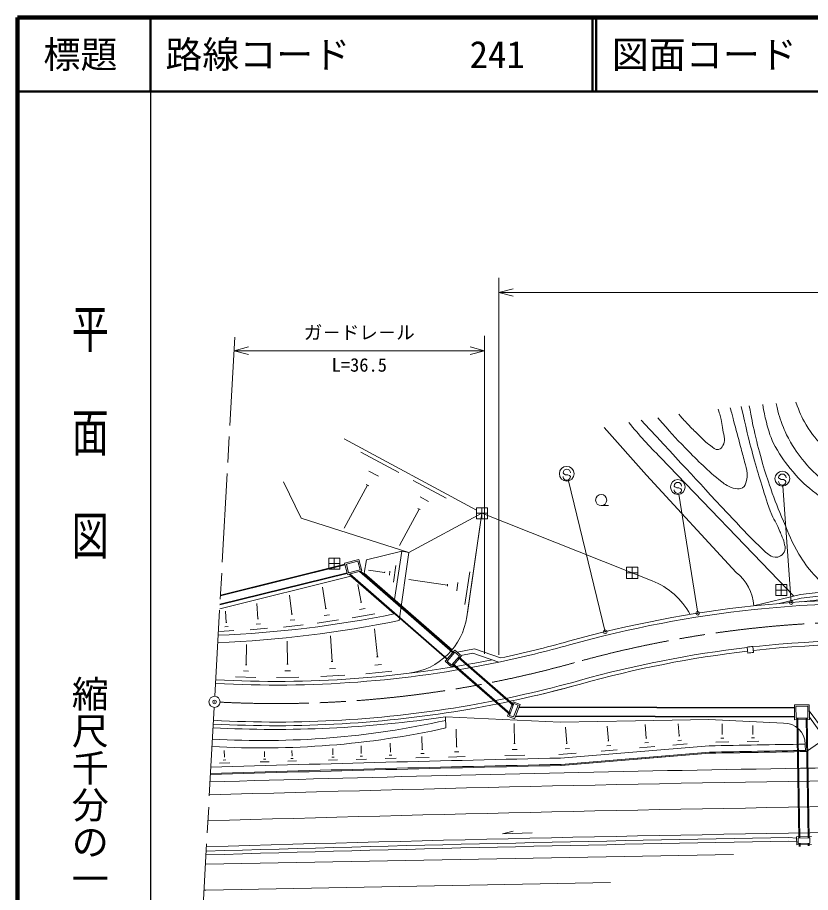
# Model space of a CAD drawing. Units: millimetres, scale not verified. Extents: x 40000 to 680000, y 20000 to 380000.
# Drawn here: x 40000 to 147249, y 261623 to 380000 of the extents above; entities that cross this region are included whole.
import ezdxf
from ezdxf.enums import TextEntityAlignment as Align

# ---------------------------------------------------------------- set-up
doc = ezdxf.new("R2010")
doc.units = ezdxf.units.MM
doc.header["$LTSCALE"] = 1000
doc.header["$PDMODE"] = 32
doc.header["$PDSIZE"] = 500
doc.linetypes.add('CHAIN', pattern=[18.5, 12, -1.5, 3.5, -1.5])
for name, color, linetype, lineweight in [('M-BGD', 7, 'Continuous', 13), ('M-BMK', 2, 'CHAIN', 13), ('M-BMK-SRVR', 3, 'Continuous', 13), ('M-STR-HTXT', 7, 'Continuous', 13), ('M-STR-STRC', 7, 'Continuous', 13), ('M-TTL', 2, 'Continuous', 140), ('M-TTL-BAND', 7, 'Continuous', 25), ('M-TTL-LINE', 7, 'Continuous', 50), ('M-TTL-TXT', 7, 'Continuous', 13)]:
    doc.layers.add(name, color=color, linetype=linetype, lineweight=lineweight)
doc.styles.add('@ＭＳ ゴシック', font='')
doc.styles.add('ＭＳ ゴシック', font='')
doc.styles.get('@ＭＳ ゴシック').set_extended_font_data('@MS Gothic')
doc.styles.get('ＭＳ ゴシック').set_extended_font_data('MS Gothic')

msp = doc.modelspace()

# ---------------------------------------------------------------- linework, layer by layer
at = {"layer": 'M-BGD'}
for p, q in [((119327, 324537), (125075, 318078)), ((102064, 313329), (84158, 322990)), ((86429, 321197), (91562, 318427)), ((126964, 320478), (144038, 302693)), ((87523, 318618), (88806, 317926)), ((93516, 317373), (97970, 314969)), ((125075, 318078), (137175, 304923)), ((78360, 312244), (75979, 317187)), ((87334, 316732), (84197, 310918)), ((87173, 316819), (87494, 316646)), ((94466, 315135), (95579, 314534)), ((118943, 313961), (119943, 313961)), ((94301, 313499), (91642, 308570)), ((92947, 307643), (102814, 312924)), ((94162, 313574), (94441, 313423)), ((100767, 298919), (102814, 312924)), ((102814, 312924), (100845, 299451)), ((102814, 312924), (125839, 303794)), ((92947, 307643), (78360, 312244)), ((91957, 307788), (92947, 307643)), ((84238, 306198), (86179, 306681)), ((86886, 304846), (87181, 306611)), ((91598, 298418), (92947, 307643)), ((92947, 307643), (91598, 298418)), ((67445, 301763), (84298, 305955)), ((67450, 301857), (84276, 306043)), ((84624, 304645), (84238, 306198)), ((84480, 306052), (86033, 306438)), ((84770, 304888), (84480, 306052)), ((86322, 305274), (86033, 306438)), ((91168, 305844), (90840, 303600)), ((67347, 299997), (85100, 304414)), ((67376, 300520), (84585, 304801)), ((67381, 300614), (84564, 304888)), ((84770, 304888), (86322, 305274)), ((84858, 304704), (98068, 293177)), ((84965, 304730), (98127, 293245)), ((90953, 299307), (85100, 304414)), ((86267, 305054), (98850, 294074)), ((86373, 305080), (98909, 294142)), ((98782, 294466), (86886, 304846)), ((89657, 304919), (87481, 305237)), ((89667, 304989), (89647, 304849)), ((90371, 305101), (90289, 304540)), ((101154, 305023), (100503, 300570)), ((86467, 300882), (86018, 303299)), ((98157, 303187), (92913, 303954)), ((98177, 303327), (98136, 303048)), ((99574, 303549), (99411, 302435)), ((81710, 300018), (81268, 302947)), ((139527, 300394), (145882, 301935)), ((72525, 298662), (72349, 300733)), ((77101, 299288), (76800, 301838)), ((86563, 300900), (86371, 300864)), ((143012, 300725), (145972, 301442)), ((68232, 298158), (68149, 299691)), ((81801, 300032), (81620, 300005)), ((87020, 300035), (86255, 299893)), ((72598, 298668), (72453, 298656)), ((77526, 298532), (76863, 298453)), ((77184, 299298), (77018, 299278)), ((83421, 298500), (80525, 298062)), ((82204, 299204), (81480, 299095)), ((88338, 299330), (85278, 298762)), ((68506, 297589), (68021, 297562)), ((68293, 298161), (68171, 298155)), ((73806, 297366), (71482, 297168)), ((72875, 297989), (72294, 297940)), ((78614, 297853), (75963, 297541)), ((88667, 293496), (88291, 297298)), ((69266, 297046), (67324, 296941)), ((82535, 292885), (82345, 296335)), ((70911, 292421), (70985, 295155)), ((76526, 292531), (76487, 295618)), ((138761, 294021), (138673, 294816)), ((139556, 294111), (139468, 294906)), ((97831, 292906), (99146, 294413)), ((98113, 292925), (99165, 294131)), ((98716, 292399), (99768, 293605)), ((98735, 292117), (100050, 293624)), ((99146, 294413), (100050, 293624)), ((99165, 294131), (99768, 293605)), ((99477, 294124), (101797, 294570)), ((99955, 293707), (101563, 294016)), ((99955, 293707), (101563, 294016)), ((101563, 294016), (105110, 292796)), ((70997, 292418), (70825, 292423)), ((76620, 292532), (76431, 292529)), ((82638, 292891), (82433, 292880)), ((89213, 292481), (88331, 292393)), ((88777, 293507), (88557, 293485)), ((97831, 292906), (98735, 292117)), ((98113, 292925), (98716, 292399)), ((98795, 292490), (106582, 285695)), ((98880, 292588), (106631, 285824)), ((99604, 293416), (107049, 286920)), ((99689, 293514), (107098, 287049)), ((71233, 291584), (70544, 291603)), ((76914, 291631), (76160, 291622)), ((82999, 291925), (82180, 291880)), ((90642, 291553), (87112, 291203)), ((72244, 290730), (69488, 290804)), ((78055, 290741), (75041, 290703)), ((84282, 291009), (81006, 290829)), ((107030, 287429), (106281, 285467)), ((107145, 287171), (106539, 285583)), ((107030, 287429), (107964, 287073)), ((107964, 287073), (107215, 285111)), ((145077, 286544), (107799, 286642)), ((145076, 286634), (107834, 286731)), ((145070, 286994), (145103, 284994)), ((145273, 286797), (146873, 286824)), ((146873, 286824), (146899, 285224)), ((97939, 283883), (97902, 285406)), ((97902, 285406), (113394, 284686)), ((106281, 285467), (107215, 285111)), ((106539, 285583), (107100, 285369)), ((145097, 285354), (107346, 285453)), ((145095, 285444), (107380, 285543)), ((149000, 283578), (147083, 286187)), ((148749, 283075), (147098, 285323)), ((107233, 281788), (107172, 284476)), ((113394, 284686), (123579, 284832)), ((119922, 282158), (119758, 284137)), ((123579, 284832), (133502, 285007)), ((125038, 282517), (124886, 284356)), ((129503, 282796), (129368, 284435)), ((133502, 285007), (143604, 284541)), ((135310, 283042), (135286, 284425)), ((139458, 283034), (139437, 284234)), ((145103, 284994), (147103, 285028)), ((145689, 268973), (145419, 285200)), ((145819, 268975), (145549, 285202)), ((146919, 268994), (146649, 285220)), ((147049, 268996), (146779, 285222)), ((99379, 281342), (99321, 283737)), ((114289, 281792), (114107, 283994)), ((135256, 283041), (135365, 283043)), ((139408, 283033), (139509, 283035)), ((90432, 280658), (90401, 281848)), ((94743, 280972), (94701, 282727)), ((107148, 281786), (107317, 281790)), ((114215, 281786), (114362, 281798)), ((119854, 282152), (119990, 282163)), ((124830, 281873), (125348, 281916)), ((124973, 282511), (125102, 282522)), ((129310, 282198), (129792, 282238)), ((129443, 282791), (129564, 282801)), ((134458, 281981), (136200, 282012)), ((135102, 282515), (135537, 282523)), ((138672, 282055), (140279, 282084)), ((139266, 282548), (139668, 282555)), ((149659, 282742), (146689, 280694)), ((67992, 279960), (67967, 280831)), ((73417, 280022), (73398, 280715)), ((77126, 280127), (77106, 280822)), ((82648, 280307), (82627, 281109)), ((86486, 280485), (86460, 281467)), ((90385, 280657), (90478, 280660)), ((94686, 280971), (94801, 280974)), ((99112, 280655), (99679, 280669)), ((99308, 281341), (99450, 281344)), ((106913, 280970), (107589, 280985)), ((113460, 279807), (133555, 281464)), ((113509, 278959), (133604, 280615)), ((114054, 281065), (114639, 281113)), ((118940, 280761), (121119, 280940)), ((119703, 281482), (120248, 281527)), ((124103, 281187), (126177, 281358)), ((128635, 281561), (130562, 281720)), ((146550, 281712), (146567, 280692)), ((67833, 279545), (68175, 279555)), ((67950, 279958), (68035, 279961)), ((73276, 279655), (73578, 279664)), ((73379, 280021), (73455, 280023)), ((76541, 279384), (77751, 279417)), ((76985, 279759), (77287, 279768)), ((77088, 280126), (77164, 280128)), ((82040, 279536), (83297, 279570)), ((82501, 279926), (82816, 279934)), ((82609, 280306), (82688, 280308)), ((85817, 279637), (87200, 279674)), ((86324, 280066), (86670, 280075)), ((86443, 280484), (86529, 280487)), ((89705, 279739), (91204, 279778)), ((90256, 280204), (90631, 280213)), ((93850, 279846), (95690, 279891)), ((94527, 280415), (94987, 280426)), ((98279, 279954), (100547, 280009)), ((105919, 280137), (108620, 280198)), ((113234, 280290), (115575, 280483)), ((113486, 278806), (133587, 280464)), ((113523, 278809), (133609, 280465)), ((67333, 279119), (68700, 279159)), ((72833, 279280), (74042, 279314)), ((105601, 269548), (107057, 269926)), ((105601, 269548), (109597, 269712)), ((144339, 269053), (145369, 268968)), ((145366, 269168), (147366, 269201)), ((145366, 269168), (145384, 268068)), ((145569, 268971), (147169, 268998)), ((145569, 268971), (145581, 268271)), ((147169, 268998), (147181, 268298)), ((144325, 268553), (145378, 268465)), ((145384, 268068), (147384, 268101)), ((145581, 268271), (147181, 268298)), ((145708, 267835), (145701, 268273)), ((145838, 267846), (145831, 268275)), ((146937, 267931), (146930, 268294)), ((147066, 267941), (147061, 268296)), ((65427, 265446), (136850, 266761)), ((65482, 261947), (120181, 262954))]:
    msp.add_line(p, q, dxfattribs=at)
for points in [[(91002, 301255), (91957, 307788), (87181, 306611)], [(84624, 304645), (86565, 305128), (86179, 306681)], [(99477, 294124), (101797, 294570), (105333, 293353)], [(107145, 287171), (107706, 286957), (107100, 285369)], [(145070, 286994), (147069, 287028), (147103, 285028)], [(145273, 286797), (145300, 285198), (146899, 285224)]]:
    msp.add_lwpolyline(points, dxfattribs=at)
msp.add_circle((118943, 314711), 750, dxfattribs=at)
for centre, radius, start, end in [((169641, 363405), 60532, 219.13781, 225.16689), ((133391, 299983), 6222, 3.9465, 52.54623), ((122153, 294498), 10000, 28.28646, 68.37064), ((164292, 152062), 151000, 89.61396, 97.00295), ((149742, 307009), 7107, 217.46948, 228.08987), ((164292, 152062), 150500, 89.64776, 96.99187), ((164292, 152062), 150000, 89.68169, 96.99187), ((155709, 148252), 153000, 83.6268, 96.07119), ((155709, 148252), 152500, 83.64971, 96.05877), ((155709, 148252), 153000, 96.07119, 105.61294), ((155709, 148252), 152500, 96.05877, 105.61294), ((61234, 445313), 150000, 272.23842, 281.67873), ((61234, 445313), 149000, 272.2749, 281.505), ((91862, 300221), 9000, 277.03165, 351.68287), ((74968, 437183), 147500, 281.79169, 285.61292), ((74968, 437183), 147000, 281.92129, 285.61292), ((155709, 148252), 147500, 96.63032, 105.61294), ((155720, 148153), 147650, 96.31939, 96.62983), ((155709, 148252), 147500, 85.42687, 96.3194), ((155709, 148252), 147000, 85.42686, 96.31956), ((155709, 148252), 147000, 96.63142, 105.61294), ((155720, 148153), 146850, 96.31939, 96.63155), ((74968, 437183), 147500, 266.82028, 281.79169), ((74968, 437183), 147000, 266.82028, 281.46294), ((74968, 437183), 152500, 279.8645, 285.61292), ((74968, 437183), 153000, 279.86446, 285.61292), ((74968, 437183), 153000, 283.37577, 285.61292), ((74968, 437183), 152500, 266.82022, 279.86445), ((74968, 437183), 153500, 266.8202, 278.59219), ((74968, 437183), 153000, 266.82022, 279.86446), ((73168, 396077), 113896, 266.57713, 282.5485), ((143653, 281643), 2898, 1.34937, 90.96845), ((73168, 396077), 114896, 266.57925, 282.45034), ((245225, -5730997), 6013499, 90.94021, 91.06405), ((245225, -5730997), 6012649, 90.94021, 91.06373), ((245225, -5730997), 6012499, 90.93903, 91.0637), ((245224, -5730998), 6012500, 90.93903, 91.0633), ((245225, -5730997), 6012249, 91.25581, 91.70674), ((245224, -5730998), 6010250, 90.49035, 91.70836), ((245225, -5730997), 6011250, 91.25541, 91.70756), ((245225, -5730997), 6011400, 91.25552, 91.70743), ((245224, -5730998), 6008500, 90.82457, 91.70979), ((245224, -5730998), 6005000, 90.82457, 91.71265), ((245224, -5730998), 6000900, 90.9633, 91.716), ((245224, -5730998), 6001500, 90.82457, 91.71551), ((245224, -5730998), 6000400, 90.96351, 91.71641), ((111422, -2234130), 2496500, 91.05442, 91.06012)]:
    msp.add_arc(centre, radius, start, end, dxfattribs=at)
for points, knots in [([(145276, 327950), (145788, 326532), (145996, 326038), (146655, 324915), (147466, 323536), (148082, 322846), (149224, 321726), (150313, 320660), (150997, 320107), (152321, 319351), (153452, 318706), (154207, 318597), (155426, 318137), (156850, 317599), (157688, 317401), (159090, 316808), (160494, 316213), (161324, 315936), (162603, 315105), (163641, 314431), (164201, 313981), (165017, 313050), (165793, 312165), (166108, 311561), (166638, 310510), (167246, 309305), (167389, 308542), (167786, 307252), (168442, 305121), (168535, 304312), (169001, 301675)], [0, 0, 0, 0, 1, 1, 1, 2, 2, 2, 3, 3, 3, 4, 4, 4, 5, 5, 5, 6, 6, 6, 7, 7, 7, 8, 8, 8, 9, 9, 9, 10, 10, 10, 10]), ([(137884, 327368), (138261, 325636), (138361, 325181), (138702, 323788), (139064, 322305), (139285, 321479), (139694, 320009), (140052, 318717), (140269, 317997), (140668, 316717), (141159, 315144), (141380, 314239), (142026, 312723), (142224, 312260), (142394, 312028), (142617, 311576), (142789, 311228), (142874, 311027), (143028, 310671), (143149, 310390), (143215, 310231), (143324, 309945), (143476, 309548), (143608, 309338), (143694, 308922), (143775, 308533), (143877, 308292), (143777, 307907), (143683, 307548), (143507, 307352), (143190, 307159), (142939, 307006), (142752, 306949), (142459, 306976), (142031, 307016), (141805, 307181), (141459, 307435), (141020, 307759), (140842, 308021), (140446, 308396), (139962, 308856), (139676, 309098), (139206, 309572), (138292, 310494), (137819, 311049), (136931, 311996), (132003, 317253), (130474, 318919), (124367, 325503)], [0, 0, 0, 0, 1, 1, 1, 2, 2, 2, 3, 3, 3, 4, 4, 4, 5, 5, 5, 6, 6, 6, 7, 7, 7, 8, 8, 8, 9, 9, 9, 10, 10, 10, 11, 11, 11, 12, 12, 12, 13, 13, 13, 14, 14, 14, 15, 15, 15, 16, 16, 16, 16]), ([(136396, 327213), (136619, 326376), (136675, 326166), (136853, 325495), (137220, 324117), (137427, 323346), (137791, 321968), (138006, 321155), (138136, 320701), (138339, 319884), (138493, 319268), (138660, 318932), (138694, 318299), (138714, 317933), (138708, 317711), (138580, 317367), (138426, 316951), (138419, 316589), (138031, 316373), (137724, 316201), (137483, 316229), (137135, 316283), (136659, 316357), (136390, 316450), (135970, 316686), (135670, 316855), (135504, 316959), (135237, 317177), (133213, 318823), (132176, 319866), (130352, 321732), (128836, 323283), (128338, 323838), (126608, 325832)], [0, 0, 0, 0, 1, 1, 1, 2, 2, 2, 3, 3, 3, 4, 4, 4, 5, 5, 5, 6, 6, 6, 7, 7, 7, 8, 8, 8, 9, 9, 9, 10, 10, 10, 11, 11, 11, 11]), ([(129450, 326327), (130102, 325576), (130279, 325371), (130839, 324785), (131370, 324230), (131678, 323929), (132236, 323401), (132795, 322872), (133064, 322511), (133710, 322093), (134112, 321833), (134344, 321454), (134811, 321555), (135124, 321623), (135248, 321840), (135409, 322117), (135582, 322417), (135600, 322635), (135610, 322981), (135625, 323480), (135469, 323746), (135387, 324238), (135314, 324678), (135293, 324928), (135208, 325366), (135080, 326026), (135003, 326251), (134772, 327031)], [0, 0, 0, 0, 1, 1, 1, 2, 2, 2, 3, 3, 3, 4, 4, 4, 5, 5, 5, 6, 6, 6, 7, 7, 7, 8, 8, 8, 9, 9, 9, 9]), ([(150204, 302403), (148996, 303357), (148591, 303679), (147709, 304650), (146811, 305640), (146367, 306259), (145684, 307408), (144704, 309056), (144346, 310086), (143590, 311848), (142858, 313557), (142485, 314531), (141866, 316285), (141403, 317596), (141161, 318338), (140777, 319676), (140327, 321246), (140086, 322130), (139724, 323724), (139393, 325180), (139301, 325672), (138976, 327473)], [0, 0, 0, 0, 1, 1, 1, 2, 2, 2, 3, 3, 3, 4, 4, 4, 5, 5, 5, 6, 6, 6, 7, 7, 7, 7]), ([(140801, 327634), (140972, 326512), (141045, 326166), (141285, 325244), (141629, 323919), (141834, 323156), (142486, 321952), (143263, 320515), (143823, 319767), (144889, 318528), (145976, 317263), (146687, 316633), (147994, 315595), (148985, 314807), (149604, 314440), (150711, 313825), (151960, 313130), (152713, 312828), (154062, 312357), (155164, 311972), (155807, 311818), (156955, 311606), (158079, 311399), (158751, 311523), (159856, 311232), (160726, 311002), (161233, 310849), (161989, 310358), (162750, 309864), (163173, 309508), (163658, 308739), (164318, 307690), (164474, 306966), (164733, 305753), (164954, 304719), (164984, 304289), (165022, 303060)], [0, 0, 0, 0, 1, 1, 1, 2, 2, 2, 3, 3, 3, 4, 4, 4, 5, 5, 5, 6, 6, 6, 7, 7, 7, 8, 8, 8, 9, 9, 9, 10, 10, 10, 11, 11, 11, 12, 12, 12, 12]), ([(166883, 302469), (166900, 303537), (166899, 303871), (166810, 304763), (166711, 305755), (166645, 306321), (166349, 307273), (166062, 308200), (165835, 308707), (165350, 309548), (164949, 310243), (164701, 310631), (164152, 311216), (163661, 311738), (163324, 311986), (162700, 312338), (161587, 312964), (160887, 313193), (159656, 313534), (158148, 313953), (157231, 313874), (155718, 314274), (154435, 314613), (153696, 314782), (152492, 315339), (151176, 315946), (150452, 316347), (149289, 317211), (148226, 318000), (147640, 318482), (146773, 319483), (145801, 320607), (145286, 321278), (144539, 322562), (144108, 323302), (143910, 323742), (143578, 324531), (143064, 325750), (142976, 326248), (142601, 327774)], [0, 0, 0, 0, 1, 1, 1, 2, 2, 2, 3, 3, 3, 4, 4, 4, 5, 5, 5, 6, 6, 6, 7, 7, 7, 8, 8, 8, 9, 9, 9, 10, 10, 10, 11, 11, 11, 12, 12, 12, 13, 13, 13, 13])]:
    msp.add_open_spline(points, degree=3, knots=knots, dxfattribs=at)
for p in [(144653, 300852), (131990, 299403), (119490, 296903)]:
    msp.add_point(p, dxfattribs=at)
at = {"layer": 'M-BMK'}
for p, q in [((69390, 336771), (66689, 288163)), ((66606, 286665), (64492, 248600))]:
    msp.add_line(p, q, dxfattribs=at)
for centre, start, end in [((155709, 148252), 86.49496, 105.61292), ((74968, 437183), 267.10666, 285.61292)]:
    msp.add_arc(centre, 150000, start, end, dxfattribs=at)
at = {"layer": 'M-BMK-SRVR'}
for p, q in [((102064, 312174), (102064, 313674)), ((102064, 313674), (103564, 313674)), ((103564, 312924), (102064, 312924)), ((102814, 312174), (102814, 313674)), ((103564, 313674), (103564, 312174)), ((103564, 312174), (102064, 312174)), ((82089, 305368), (82089, 306868)), ((82089, 306868), (83589, 306868)), ((82839, 305368), (82839, 306868)), ((83589, 306868), (83589, 305368)), ((83589, 306118), (82089, 306118)), ((122383, 304117), (122383, 305617)), ((122383, 305617), (123883, 305617)), ((123133, 304117), (123133, 305617)), ((123883, 305617), (123883, 304117)), ((83589, 305368), (82089, 305368)), ((123883, 304867), (122383, 304867)), ((123883, 304117), (122383, 304117)), ((142549, 301791), (142549, 303291)), ((142549, 303291), (144049, 303291)), ((143299, 301791), (143299, 303291)), ((144049, 303291), (144049, 301791)), ((144049, 302541), (142549, 302541)), ((144049, 301791), (142549, 301791))]:
    msp.add_line(p, q, dxfattribs=at)
msp.add_circle((66648, 287414), 750, dxfattribs=at)
msp.add_point((66648, 287414), dxfattribs=at)
at = {"layer": 'M-STR-HTXT'}
for p, q in [((105110, 293796), (105110, 344796)), ((107042, 343313), (105110, 342796)), ((105110, 342796), (564696, 342796)), ((105110, 342796), (107042, 342278)), ((103163, 293912), (103163, 336914)), ((71219, 335431), (69287, 334914)), ((103163, 334914), (101231, 335431)), ((69287, 334914), (103163, 334914)), ((69287, 334914), (71219, 334396)), ((101231, 334396), (103163, 334914))]:
    msp.add_line(p, q, dxfattribs=at)
at = {"layer": 'M-STR-STRC'}
for p, q in [((113884, 318281), (113785, 318399)), ((114129, 318141), (113884, 318281)), ((114430, 318139), (114129, 318141)), ((114675, 318027), (114430, 318139)), ((119490, 296903), (114521, 317298)), ((114781, 317891), (114675, 318027)), ((143039, 317623), (142940, 317741)), ((143284, 317484), (143039, 317623)), ((143585, 317481), (143284, 317484)), ((143830, 317370), (143585, 317481)), ((143936, 317233), (143830, 317370)), ((128909, 316499), (128810, 316617)), ((129154, 316360), (128909, 316499)), ((129455, 316357), (129154, 316360)), ((129700, 316245), (129455, 316357)), ((129806, 316109), (129700, 316245)), ((144653, 300852), (143511, 316615)), ((131990, 299403), (129464, 315500))]:
    msp.add_line(p, q, dxfattribs=at)
for centre in [(114284, 318270), (143439, 317612), (129309, 316488)]:
    msp.add_circle(centre, 1000, dxfattribs=at)
for centre, start, end in [((114285, 318395), 359.55488, 179.55488), ((114281, 317895), 179.55488, 359.55488), ((143440, 317737), 359.55488, 179.55488), ((129306, 316113), 179.55488, 359.55488), ((129310, 316613), 359.55488, 179.55488), ((143436, 317237), 179.55488, 359.55488)]:
    msp.add_arc(centre, 500, start, end, dxfattribs=at)
at = {"layer": 'M-TTL'}
for p, q in [((40000, 380000), (40000, 20000)), ((680000, 380000), (40000, 380000))]:
    msp.add_line(p, q, dxfattribs=at)
at = {"layer": 'M-TTL-BAND'}
msp.add_line((58000, 370000), (58000, 20000), dxfattribs=at)
at = {"layer": 'M-TTL-LINE'}
for p, q in [((58000, 380000), (58000, 370000)), ((117750, 380000), (117750, 370000)), ((118250, 380000), (118250, 370000)), ((40000, 370000), (680000, 370000))]:
    msp.add_line(p, q, dxfattribs=at)

# ---------------------------------------------------------------- texts
at = {"layer": 'M-STR-HTXT', "style": 'ＭＳ ゴシック'}
msp.add_text('ガ－ドレ－ル', height=1833, dxfattribs=at).set_placement((86225, 335914), align=Align.BOTTOM_CENTER)
at = {"layer": 'M-STR-HTXT', "style": '@ＭＳ ゴシック'}
msp.add_text('L=36.5', height=1833, dxfattribs=at).set_placement((86225, 333914), align=Align.TOP_CENTER)
at = {"layer": 'M-TTL-BAND', "style": '@ＭＳ ゴシック', "width": 1.4}
msp.add_text('平  面  図', height=3666, rotation=270, dxfattribs=at).set_placement((49777, 306475), align=Align.MIDDLE_RIGHT)
at = {"layer": 'M-TTL-BAND', "style": '@ＭＳ ゴシック'}
msp.add_text('縮尺千分の一', height=3666, rotation=270, dxfattribs=at).set_placement((49777, 261030), align=Align.MIDDLE_RIGHT)
at = {"layer": 'M-TTL-TXT', "style": 'ＭＳ ゴシック'}
msp.add_text('標題', height=3666, dxfattribs=at).set_placement((48500, 375000), align=Align.MIDDLE_CENTER)
for s, p in [('路線コード', (60000, 375000)), ('241', (101142, 375000)), ('図面コード', (120380, 375000))]:
    msp.add_text(s, height=3666, dxfattribs=at).set_placement(p, align=Align.MIDDLE_LEFT)

doc.saveas('drawing.dxf')
